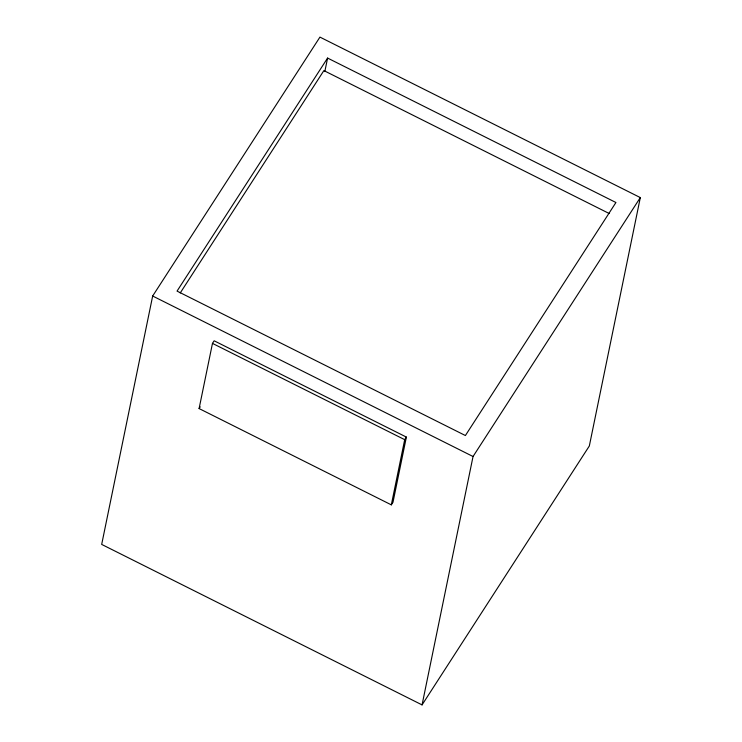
<?xml version="1.0" encoding="UTF-8"?>
<svg xmlns="http://www.w3.org/2000/svg" width="742" height="742" viewBox="0 0 742 742"><rect width="100%" height="100%" fill="white"/><g stroke="black" fill="none" stroke-linecap="round" stroke-linejoin="round"><path stroke-width="1.11" d="M152.666 296.021L101.682 544.415L422.059 704.9L589.333 445.979L640.318 197.585L319.941 37.1L152.666 296.021L473.044 456.506L422.059 704.9M199.097 408.564L212.472 343.388L214.141 340.791L406.375 437.084L392.991 502.26L391.322 504.857L199.097 408.564L200.21 406.839M324.82 71.566L327.593 58.071L615.934 202.51L465.392 435.535L177.05 291.105L327.593 58.071M391.322 504.857L404.696 439.672L406.375 437.084M180.241 292.951L323.883 70.592L609.117 213.473M473.044 456.506L640.318 197.585M212.472 343.388L404.696 439.672"/></g></svg>
